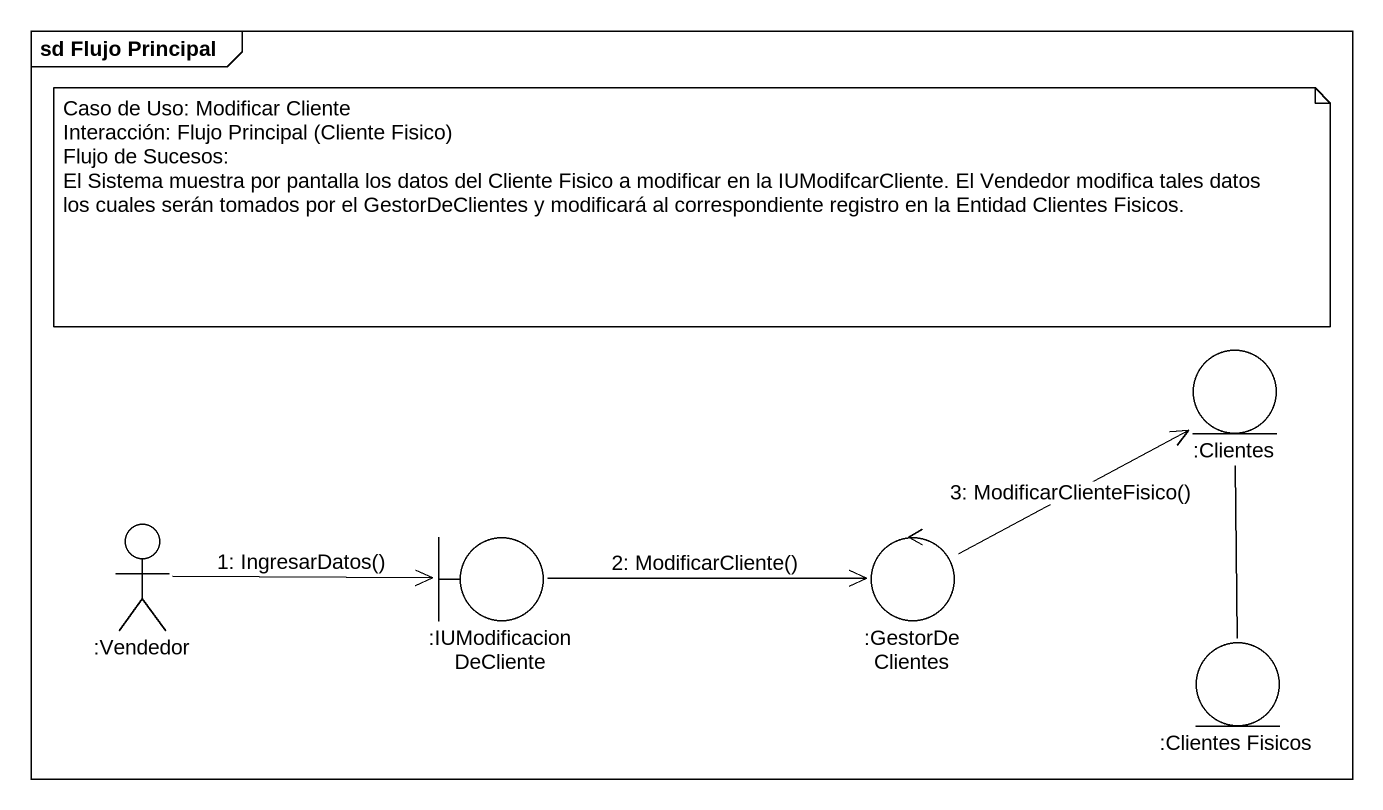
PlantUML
@startuml
mainframe sd Flujo Principal
entity ":Clientes" as Clientes
actor ":Vendedor" as Vendedor
boundary ":IUModificacionDeCliente" as IUModificacionDeCliente
control ":GestorDeClientes" as GestorDeClientes
entity ":Clientes Fisicos" as Clientes_Fisicos
Clientes -- Clientes_Fisicos
Vendedor -right-> IUModificacionDeCliente : 1: IngresarDatos()
IUModificacionDeCliente -right-> GestorDeClientes : 2: ModificarCliente()
GestorDeClientes -right-> Clientes : 3: ModificarClienteFisico()
note as N1
  Caso de Uso: Modificar Cliente
  Interacción: Flujo Principal (Cliente Fisico)
  Flujo de Sucesos:
  El Sistema muestra por pantalla los datos del Cliente Fisico a modificar en la IUModifcarCliente. El Vendedor modifica tales datos los cuales serán tomados por el GestorDeClientes y modificará al correspondiente registro en la Entidad Clientes Fisicos.
end note
@enduml
